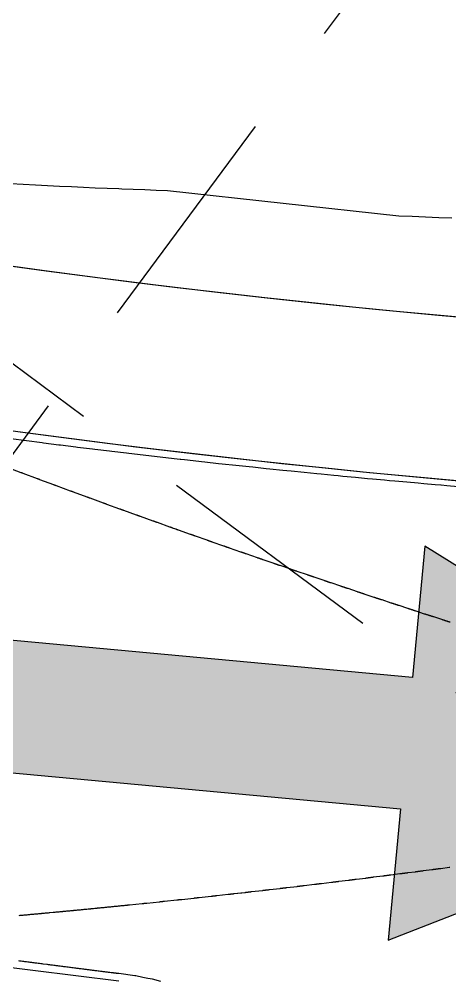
# Model space of a CAD drawing. Header units: feet. Extents: x 2260 to 6199, y 3666 to 7344.
# Drawn here: x 4487.2 to 4512.3, y 5733.3 to 5789.3 of the extents above; entities that cross this region are included whole.
import ezdxf

# ---------------------------------------------------------------- set-up
doc = ezdxf.new("R2010")
doc.units = ezdxf.units.FT
doc.header["$LTSCALE"] = 40
doc.header["$MEASUREMENT"] = 0
doc.linetypes.add('HIDDEN', pattern=[0.375, 0.25, -0.125])
doc.layers.get('0').update_dxf_attribs({"linetype": 'CONTINUOUS'})
for name, color, linetype in [('CONTROL', 8, 'CONTINUOUS'), ('EOP-PROP', 4, 'CONTINUOUS'), ('GRID', 254, 'HIDDEN'), ('PC', 43, 'CONTINUOUS'), ('ST-ROW', 2, 'CONTINUOUS')]:
    doc.layers.add(name, color=color, linetype=linetype)

# ---------------------------------------------------------------- blocks, each defined once
blk = doc.blocks.new('arrow')
blk.add_lwpolyline([(-67.007, -25.358), (-59.327, -25.419), (-59.571, -56.138), (-51.891, -56.199), (-51.647, -25.48), (-43.968, -25.541), (-55.304, -2.411), (-67.007, -25.358)], close=True)
at = {"color": 254}
for points in [[(-43.968, -25.541), (-67.007, -25.358), (-55.304, -2.411), (-67.007, -25.358)], [(-59.571, -56.138), (-51.891, -56.199), (-59.327, -25.419), (-51.647, -25.48)]]:
    blk.add_solid(points, dxfattribs=at)

msp = doc.modelspace()

# ---------------------------------------------------------------- linework, layer by layer
at = {"layer": 'EOP-PROP', "color": 7}
for radius, end in [(584.5, 265.40063), (584.5, 275.172824), (615.5, 263.309786), (615.5, 263.309786)]:
    msp.add_arc((4564.714, 6344.613), radius, 233.376516, end, dxfattribs=at)
at = {"layer": 'GRID', "linetype": 'HIDDEN', "ltscale": 1.35}
for p, q in [((3146.151, 6763.081), (5748.584, 4833.91)), ((4862.73, 6271.076), (3773.544, 4801.775))]:
    msp.add_line(p, q, dxfattribs=at)
at = {"layer": 'PC', "color": 43, "flags": 128}
for points, elevation in [([(4486.723, 5779.733), (4487.439, 5779.693), (4488.151, 5779.655), (4488.857, 5779.619), (4489.559, 5779.584), (4490.256, 5779.55), (4490.948, 5779.518), (4491.636, 5779.488), (4492.319, 5779.459), (4492.999, 5779.431), (4493.173, 5779.424), (4493.848, 5779.398), (4494.517, 5779.373), (4495.18, 5779.35), (4495.84, 5779.329), (4509.324, 5777.854), (4510.102, 5777.82), (4510.874, 5777.788), (4511.642, 5777.757), (4512.405, 5777.727)], 549), ([(4486.723, 5779.733), (4487.439, 5779.693), (4488.151, 5779.655), (4488.857, 5779.619), (4489.559, 5779.584), (4490.256, 5779.55), (4490.948, 5779.518), (4491.636, 5779.488), (4492.319, 5779.459), (4492.999, 5779.431), (4493.173, 5779.424), (4493.848, 5779.398), (4494.517, 5779.373), (4495.18, 5779.35), (4495.84, 5779.329), (4509.324, 5777.854), (4510.102, 5777.82), (4510.874, 5777.788), (4511.642, 5777.757), (4512.405, 5777.727)], 549), ([(4486.708, 5764.874), (4487.628, 5764.756), (4488.53, 5764.641), (4488.621, 5764.63), (4489.513, 5764.518), (4489.614, 5764.505), (4490.496, 5764.397), (4490.607, 5764.383), (4491.479, 5764.277), (4491.601, 5764.262), (4492.463, 5764.159), (4492.595, 5764.143), (4493.446, 5764.042), (4493.588, 5764.025), (4494.43, 5763.927), (4494.582, 5763.91), (4495.414, 5763.814), (4495.577, 5763.796), (4496.398, 5763.703), (4496.571, 5763.683), (4496.617, 5763.678), (4496.834, 5763.654), (4497.012, 5763.634), (4497.828, 5763.544), (4498.017, 5763.523), (4498.823, 5763.435), (4499.022, 5763.414), (4499.818, 5763.329), (4500.597, 5763.246), (4500.813, 5763.223), (4501.583, 5763.144), (4501.808, 5763.12), (4502.568, 5763.042), (4502.804, 5763.018), (4503.045, 5762.994), (4503.799, 5762.918), (4504.539, 5762.845), (4504.795, 5762.82), (4505.525, 5762.749), (4505.791, 5762.724), (4506.063, 5762.698), (4506.787, 5762.629), (4507.497, 5762.562), (4507.784, 5762.536), (4508.483, 5762.471), (4508.78, 5762.444), (4509.083, 5762.417), (4509.777, 5762.354), (4510.456, 5762.294), (4510.773, 5762.266), (4511.443, 5762.208), (4511.77, 5762.18), (4511.773, 5762.18), (4511.779, 5762.179), (4512.113, 5762.151), (4512.775, 5762.095)], 548), ([(4486.708, 5764.874), (4487.628, 5764.756), (4488.53, 5764.641), (4488.621, 5764.63), (4489.513, 5764.518), (4489.614, 5764.505), (4490.496, 5764.397), (4490.607, 5764.383), (4491.479, 5764.277), (4491.601, 5764.262), (4492.463, 5764.159), (4492.595, 5764.143), (4493.446, 5764.042), (4493.588, 5764.025), (4494.43, 5763.927), (4494.582, 5763.91), (4495.414, 5763.814), (4495.577, 5763.796), (4496.398, 5763.703), (4496.571, 5763.683), (4496.617, 5763.678), (4496.834, 5763.654), (4497.012, 5763.634), (4497.828, 5763.544), (4498.017, 5763.523), (4498.823, 5763.435), (4499.022, 5763.414), (4499.818, 5763.329), (4500.597, 5763.246), (4500.813, 5763.223), (4501.583, 5763.144), (4501.808, 5763.12), (4502.568, 5763.042), (4502.804, 5763.018), (4503.045, 5762.994), (4503.799, 5762.918), (4504.539, 5762.845), (4504.795, 5762.82), (4505.525, 5762.749), (4505.791, 5762.724), (4506.063, 5762.698), (4506.787, 5762.629), (4507.497, 5762.562), (4507.784, 5762.536), (4508.483, 5762.471), (4508.78, 5762.444), (4509.083, 5762.417), (4509.777, 5762.354), (4510.456, 5762.294), (4510.773, 5762.266), (4511.443, 5762.208), (4511.77, 5762.18), (4511.773, 5762.18), (4511.779, 5762.179), (4512.113, 5762.151), (4512.775, 5762.095)], 548), ([(4512.081, 5754.253), (4512.078, 5754.254), (4512.053, 5754.262), (4512.029, 5754.27), (4512.004, 5754.278), (4511.979, 5754.286), (4511.955, 5754.294), (4511.93, 5754.302), (4511.906, 5754.31), (4511.881, 5754.318), (4511.857, 5754.325), (4511.832, 5754.333), (4511.35, 5754.491), (4511.325, 5754.499), (4511.301, 5754.507), (4511.277, 5754.515), (4511.252, 5754.523), (4511.228, 5754.53), (4511.204, 5754.538), (4511.18, 5754.546), (4511.156, 5754.554), (4511.131, 5754.562), (4511.107, 5754.569), (4511.083, 5754.577), (4511.079, 5754.578), (4511.07, 5754.581), (4511.046, 5754.589), (4511.021, 5754.597), (4510.996, 5754.605), (4510.971, 5754.613), (4510.947, 5754.621), (4510.922, 5754.629), (4510.898, 5754.637), (4510.873, 5754.645), (4510.849, 5754.653), (4510.824, 5754.661), (4510.327, 5754.825), (4510.302, 5754.832), (4510.278, 5754.84), (4510.254, 5754.848), (4510.229, 5754.856), (4510.205, 5754.864), (4510.181, 5754.872), (4510.157, 5754.88), (4510.133, 5754.887), (4510.109, 5754.895), (4510.084, 5754.903), (4510.06, 5754.911), (4510.036, 5754.919), (4510.012, 5754.926), (4509.989, 5754.934), (4509.965, 5754.942), (4509.941, 5754.95), (4509.917, 5754.957), (4509.893, 5754.965), (4509.87, 5754.973), (4509.846, 5754.981), (4509.334, 5755.15), (4509.31, 5755.158), (4509.286, 5755.166), (4509.263, 5755.173), (4509.239, 5755.181), (4509.216, 5755.189), (4509.193, 5755.196), (4509.169, 5755.204), (4509.146, 5755.212), (4509.122, 5755.219), (4509.099, 5755.227), (4509.076, 5755.234), (4509.053, 5755.242), (4509.03, 5755.249), (4509.006, 5755.257), (4508.983, 5755.265), (4508.96, 5755.272), (4508.937, 5755.28), (4508.914, 5755.287), (4508.891, 5755.295), (4508.868, 5755.302), (4508.341, 5755.478), (4508.319, 5755.485), (4508.296, 5755.493), (4508.273, 5755.5), (4508.25, 5755.508), (4508.228, 5755.515), (4508.205, 5755.522), (4508.182, 5755.53), (4508.16, 5755.537), (4508.137, 5755.545), (4508.115, 5755.552), (4508.092, 5755.559), (4508.07, 5755.567), (4508.047, 5755.574), (4508.025, 5755.581), (4508.003, 5755.589), (4507.98, 5755.596), (4507.958, 5755.603), (4507.936, 5755.611), (4507.914, 5755.618), (4507.892, 5755.625), (4507.35, 5755.807), (4507.328, 5755.814), (4507.306, 5755.821), (4507.284, 5755.829), (4507.262, 5755.836), (4507.24, 5755.843), (4507.218, 5755.85), (4507.196, 5755.857), (4507.175, 5755.865), (4507.153, 5755.872), (4507.131, 5755.879), (4507.109, 5755.886), (4507.088, 5755.893), (4507.066, 5755.9), (4507.045, 5755.908), (4507.023, 5755.915), (4507.001, 5755.922), (4506.98, 5755.929), (4506.958, 5755.936), (4506.937, 5755.943), (4506.916, 5755.95), (4506.359, 5756.138), (4506.338, 5756.145), (4506.317, 5756.152), (4506.296, 5756.159), (4506.275, 5756.166), (4506.253, 5756.173), (4506.232, 5756.18), (4506.211, 5756.187), (4506.19, 5756.194), (4506.169, 5756.201), (4506.148, 5756.208), (4506.127, 5756.215), (4506.107, 5756.222), (4506.086, 5756.228), (4506.065, 5756.235), (4506.044, 5756.242), (4506.023, 5756.249), (4506.003, 5756.256), (4505.982, 5756.263), (4505.961, 5756.27), (4505.941, 5756.277), (4505.37, 5756.47), (4505.349, 5756.477), (4505.329, 5756.484), (4505.308, 5756.491), (4505.288, 5756.497), (4505.268, 5756.504), (4505.247, 5756.511), (4505.227, 5756.518), (4505.207, 5756.525), (4505.187, 5756.531), (4505.166, 5756.538), (4505.146, 5756.545), (4505.126, 5756.551), (4505.106, 5756.558), (4505.086, 5756.565), (4505.066, 5756.572), (4505.046, 5756.578), (4505.026, 5756.585), (4505.006, 5756.592), (4504.986, 5756.598), (4504.966, 5756.605), (4504.381, 5756.804), (4504.361, 5756.811), (4504.341, 5756.818), (4504.322, 5756.824), (4504.302, 5756.831), (4504.283, 5756.837), (4504.263, 5756.844), (4504.244, 5756.85), (4504.224, 5756.857), (4504.205, 5756.863), (4504.185, 5756.87), (4504.166, 5756.877), (4504.147, 5756.883), (4504.127, 5756.889), (4504.108, 5756.896), (4504.089, 5756.902), (4504.07, 5756.909), (4504.05, 5756.915), (4504.031, 5756.922), (4504.012, 5756.928), (4503.993, 5756.935), (4503.393, 5757.14), (4503.374, 5757.147), (4503.355, 5757.153), (4503.336, 5757.159), (4503.317, 5757.166), (4503.299, 5757.172), (4503.28, 5757.178), (4503.261, 5757.185), (4503.242, 5757.191), (4503.224, 5757.197), (4503.205, 5757.204), (4503.187, 5757.21), (4503.168, 5757.216), (4503.149, 5757.223), (4503.131, 5757.229), (4503.112, 5757.235), (4503.094, 5757.241), (4503.076, 5757.247), (4503.057, 5757.254), (4503.039, 5757.26), (4503.02, 5757.266), (4502.406, 5757.478), (4502.387, 5757.484), (4502.369, 5757.49), (4502.351, 5757.496), (4502.333, 5757.503), (4502.315, 5757.509), (4502.297, 5757.515), (4502.279, 5757.521), (4502.262, 5757.527), (4502.244, 5757.533), (4502.226, 5757.539), (4502.208, 5757.545), (4502.19, 5757.551), (4502.172, 5757.557), (4502.155, 5757.563), (4502.137, 5757.569), (4502.119, 5757.575), (4502.102, 5757.581), (4502.084, 5757.587), (4502.066, 5757.593), (4502.049, 5757.599), (4501.419, 5757.817), (4501.402, 5757.823), (4501.385, 5757.829), (4501.367, 5757.835), (4501.35, 5757.841), (4501.333, 5757.847), (4501.316, 5757.853), (4501.299, 5757.859), (4501.281, 5757.864), (4501.264, 5757.87), (4501.247, 5757.876), (4501.23, 5757.882), (4501.213, 5757.888), (4501.196, 5757.893), (4501.179, 5757.899), (4501.162, 5757.905), (4501.145, 5757.911), (4501.128, 5757.917), (4501.112, 5757.922), (4501.095, 5757.928), (4501.078, 5757.934), (4500.434, 5758.158), (4500.417, 5758.164), (4500.401, 5758.17), (4500.384, 5758.175), (4500.368, 5758.181), (4500.351, 5758.187), (4500.335, 5758.192), (4500.319, 5758.198), (4500.302, 5758.204), (4500.286, 5758.209), (4500.27, 5758.215), (4500.253, 5758.22), (4500.237, 5758.226), (4500.221, 5758.231), (4500.205, 5758.237), (4500.188, 5758.243), (4500.172, 5758.248), (4500.156, 5758.254), (4500.14, 5758.259), (4500.124, 5758.265), (4500.108, 5758.27), (4499.449, 5758.501), (4499.434, 5758.507), (4499.418, 5758.512), (4499.402, 5758.517), (4499.386, 5758.523), (4499.371, 5758.528), (4499.355, 5758.534), (4499.34, 5758.539), (4499.324, 5758.544), (4499.308, 5758.55), (4499.293, 5758.555), (4499.277, 5758.56), (4499.262, 5758.566), (4499.246, 5758.571), (4499.231, 5758.576), (4499.216, 5758.582), (4499.2, 5758.587), (4499.185, 5758.592), (4499.169, 5758.598), (4499.154, 5758.603), (4499.139, 5758.608), (4499.124, 5758.614), (4498.451, 5758.851), (4498.436, 5758.856), (4498.421, 5758.861), (4498.406, 5758.866), (4498.391, 5758.871), (4498.376, 5758.877), (4498.361, 5758.882), (4498.347, 5758.887), (4498.332, 5758.892), (4498.317, 5758.897), (4498.302, 5758.902), (4498.288, 5758.907), (4498.273, 5758.912), (4498.258, 5758.918), (4498.243, 5758.923), (4498.229, 5758.928), (4498.214, 5758.933), (4498.2, 5758.938), (4498.185, 5758.943), (4498.171, 5758.948), (4498.156, 5758.953), (4497.469, 5759.197), (4497.455, 5759.201), (4497.44, 5759.206), (4497.426, 5759.211), (4497.412, 5759.216), (4497.398, 5759.221), (4497.384, 5759.226), (4497.37, 5759.231), (4497.356, 5759.236), (4497.342, 5759.241), (4497.328, 5759.246), (4497.314, 5759.25), (4497.3, 5759.255), (4497.286, 5759.26), (4497.272, 5759.265), (4497.258, 5759.27), (4497.245, 5759.275), (4497.231, 5759.28), (4497.217, 5759.284), (4497.203, 5759.289), (4497.189, 5759.294), (4496.488, 5759.544), (4496.474, 5759.549), (4496.461, 5759.553), (4496.448, 5759.558), (4496.434, 5759.563), (4496.421, 5759.567), (4496.408, 5759.572), (4496.394, 5759.577), (4496.381, 5759.581), (4496.368, 5759.586), (4496.355, 5759.591), (4496.342, 5759.595), (4496.328, 5759.6), (4496.14, 5759.667), (4496.127, 5759.672), (4496.114, 5759.676), (4496.101, 5759.681), (4496.089, 5759.685), (4496.07, 5759.692), (4496.052, 5759.698), (4496.033, 5759.705), (4496.014, 5759.712), (4495.995, 5759.718), (4495.976, 5759.725), (4495.256, 5759.983), (4495.238, 5759.989), (4495.22, 5759.996), (4495.202, 5760.002), (4495.184, 5760.009), (4495.166, 5760.015), (4495.148, 5760.021), (4495.13, 5760.028), (4495.112, 5760.034), (4495.095, 5760.04), (4495.077, 5760.046), (4495.059, 5760.053), (4495.042, 5760.059), (4495.024, 5760.065), (4495.006, 5760.071), (4494.272, 5760.336), (4494.255, 5760.342), (4494.238, 5760.348), (4494.221, 5760.354), (4494.204, 5760.36), (4494.187, 5760.366), (4494.17, 5760.372), (4494.154, 5760.378), (4494.137, 5760.384), (4494.12, 5760.39), (4494.104, 5760.396), (4494.087, 5760.402), (4494.071, 5760.408), (4494.054, 5760.414), (4494.038, 5760.42), (4493.289, 5760.691), (4493.273, 5760.697), (4493.257, 5760.702), (4493.241, 5760.708), (4493.226, 5760.714), (4493.21, 5760.719), (4493.194, 5760.725), (4493.179, 5760.73), (4493.163, 5760.736), (4493.148, 5760.741), (4493.132, 5760.747), (4493.117, 5760.752), (4493.101, 5760.758), (4493.086, 5760.764), (4493.07, 5760.769), (4492.307, 5761.047), (4492.293, 5761.052), (4492.278, 5761.058), (4492.263, 5761.063), (4492.249, 5761.068), (4492.234, 5761.073), (4492.22, 5761.079), (4492.205, 5761.084), (4492.191, 5761.089), (4492.176, 5761.094), (4492.162, 5761.099), (4492.148, 5761.105), (4492.133, 5761.11), (4492.119, 5761.115), (4491.341, 5761.4), (4491.327, 5761.405), (4491.314, 5761.41), (4491.3, 5761.415), (4491.287, 5761.419), (4491.274, 5761.424), (4491.26, 5761.429), (4491.247, 5761.434), (4491.233, 5761.439), (4491.22, 5761.444), (4491.207, 5761.448), (4491.193, 5761.453), (4491.18, 5761.458), (4491.167, 5761.463), (4491.154, 5761.468), (4490.362, 5761.759), (4490.349, 5761.764), (4490.337, 5761.768), (4490.324, 5761.773), (4490.312, 5761.777), (4490.3, 5761.782), (4490.287, 5761.786), (4490.275, 5761.791), (4490.263, 5761.795), (4490.251, 5761.8), (4490.239, 5761.804), (4490.226, 5761.808), (4490.214, 5761.813), (4490.202, 5761.817), (4490.19, 5761.822), (4489.384, 5762.12), (4489.372, 5762.124), (4489.361, 5762.128), (4489.35, 5762.133), (4489.339, 5762.137), (4489.328, 5762.141), (4489.316, 5762.145), (4489.305, 5762.149), (4489.294, 5762.153), (4489.283, 5762.157), (4489.272, 5762.161), (4489.261, 5762.165), (4489.25, 5762.169), (4489.239, 5762.173), (4489.228, 5762.177), (4488.407, 5762.483), (4488.397, 5762.486), (4488.387, 5762.49), (4488.377, 5762.494), (4488.367, 5762.497), (4488.357, 5762.501), (4488.347, 5762.505), (4488.337, 5762.508), (4488.327, 5762.512), (4488.317, 5762.516), (4488.307, 5762.519), (4488.297, 5762.523), (4488.287, 5762.527), (4488.277, 5762.53), (4487.442, 5762.843), (4487.433, 5762.846), (4487.424, 5762.85), (4487.415, 5762.853), (4487.406, 5762.856), (4487.397, 5762.86), (4487.388, 5762.863), (4487.379, 5762.866), (4487.37, 5762.869), (4487.361, 5762.873), (4487.352, 5762.876), (4487.343, 5762.879), (4487.334, 5762.882), (4487.326, 5762.886), (4487.317, 5762.889), (4486.467, 5763.209)], 548), ([(4512.303, 5754.182), (4512.278, 5754.19), (4512.253, 5754.198), (4512.227, 5754.206), (4512.203, 5754.214), (4512.178, 5754.222), (4512.153, 5754.23), (4512.128, 5754.238), (4512.103, 5754.246), (4512.078, 5754.254), (4512.053, 5754.262), (4512.029, 5754.27), (4512.004, 5754.278), (4511.979, 5754.286), (4511.955, 5754.294), (4511.93, 5754.302), (4511.906, 5754.31), (4511.881, 5754.318), (4511.857, 5754.325), (4511.832, 5754.333), (4511.35, 5754.491), (4511.325, 5754.499), (4511.301, 5754.507), (4511.277, 5754.515), (4511.252, 5754.523), (4511.228, 5754.53), (4511.204, 5754.538), (4511.18, 5754.546), (4511.156, 5754.554), (4511.131, 5754.562), (4511.107, 5754.569), (4511.083, 5754.577), (4511.079, 5754.578), (4511.07, 5754.581), (4511.046, 5754.589), (4511.021, 5754.597), (4510.996, 5754.605), (4510.971, 5754.613), (4510.947, 5754.621), (4510.922, 5754.629), (4510.898, 5754.637), (4510.873, 5754.645), (4510.849, 5754.653), (4510.824, 5754.661), (4510.327, 5754.825), (4510.302, 5754.832), (4510.278, 5754.84), (4510.254, 5754.848), (4510.229, 5754.856), (4510.205, 5754.864), (4510.181, 5754.872), (4510.157, 5754.88), (4510.133, 5754.887), (4510.109, 5754.895), (4510.084, 5754.903), (4510.06, 5754.911), (4510.036, 5754.919), (4510.012, 5754.926), (4509.989, 5754.934), (4509.965, 5754.942), (4509.941, 5754.95), (4509.917, 5754.957), (4509.893, 5754.965), (4509.87, 5754.973), (4509.846, 5754.981), (4509.334, 5755.15), (4509.31, 5755.158), (4509.286, 5755.166), (4509.263, 5755.173), (4509.239, 5755.181), (4509.216, 5755.189), (4509.193, 5755.196), (4509.169, 5755.204), (4509.146, 5755.212), (4509.122, 5755.219), (4509.099, 5755.227), (4509.076, 5755.234), (4509.053, 5755.242), (4509.03, 5755.249), (4509.006, 5755.257), (4508.983, 5755.265), (4508.96, 5755.272), (4508.937, 5755.28), (4508.914, 5755.287), (4508.891, 5755.295), (4508.868, 5755.302), (4508.341, 5755.478), (4508.319, 5755.485), (4508.296, 5755.493), (4508.273, 5755.5), (4508.25, 5755.508), (4508.228, 5755.515), (4508.205, 5755.522), (4508.182, 5755.53), (4508.16, 5755.537), (4508.137, 5755.545), (4508.115, 5755.552), (4508.092, 5755.559), (4508.07, 5755.567), (4508.047, 5755.574), (4508.025, 5755.581), (4508.003, 5755.589), (4507.98, 5755.596), (4507.958, 5755.603), (4507.936, 5755.611), (4507.914, 5755.618), (4507.892, 5755.625), (4507.35, 5755.807), (4507.328, 5755.814), (4507.306, 5755.821), (4507.284, 5755.829), (4507.262, 5755.836), (4507.24, 5755.843), (4507.218, 5755.85), (4507.196, 5755.857), (4507.175, 5755.865), (4507.153, 5755.872), (4507.131, 5755.879), (4507.109, 5755.886), (4507.088, 5755.893), (4507.066, 5755.9), (4507.045, 5755.908), (4507.023, 5755.915), (4507.001, 5755.922), (4506.98, 5755.929), (4506.958, 5755.936), (4506.937, 5755.943), (4506.916, 5755.95), (4506.359, 5756.138), (4506.338, 5756.145), (4506.317, 5756.152), (4506.296, 5756.159), (4506.275, 5756.166), (4506.253, 5756.173), (4506.232, 5756.18), (4506.211, 5756.187), (4506.19, 5756.194), (4506.169, 5756.201), (4506.148, 5756.208), (4506.127, 5756.215), (4506.107, 5756.222), (4506.086, 5756.228), (4506.065, 5756.235), (4506.044, 5756.242), (4506.023, 5756.249), (4506.003, 5756.256), (4505.982, 5756.263), (4505.961, 5756.27), (4505.941, 5756.277), (4505.37, 5756.47), (4505.349, 5756.477), (4505.329, 5756.484), (4505.308, 5756.491), (4505.288, 5756.497), (4505.268, 5756.504), (4505.247, 5756.511), (4505.227, 5756.518), (4505.207, 5756.525), (4505.187, 5756.531), (4505.166, 5756.538), (4505.146, 5756.545), (4505.126, 5756.551), (4505.106, 5756.558), (4505.086, 5756.565), (4505.066, 5756.572), (4505.046, 5756.578), (4505.026, 5756.585), (4505.006, 5756.592), (4504.986, 5756.598), (4504.966, 5756.605), (4504.381, 5756.804), (4504.361, 5756.811), (4504.341, 5756.818), (4504.322, 5756.824), (4504.302, 5756.831), (4504.283, 5756.837), (4504.263, 5756.844), (4504.244, 5756.85), (4504.224, 5756.857), (4504.205, 5756.863), (4504.185, 5756.87), (4504.166, 5756.877), (4504.147, 5756.883), (4504.127, 5756.889), (4504.108, 5756.896), (4504.089, 5756.902), (4504.07, 5756.909), (4504.05, 5756.915), (4504.031, 5756.922), (4504.012, 5756.928), (4503.993, 5756.935), (4503.393, 5757.14), (4503.374, 5757.147), (4503.355, 5757.153), (4503.336, 5757.159), (4503.317, 5757.166), (4503.299, 5757.172), (4503.28, 5757.178), (4503.261, 5757.185), (4503.242, 5757.191), (4503.224, 5757.197), (4503.205, 5757.204), (4503.187, 5757.21), (4503.168, 5757.216), (4503.149, 5757.223), (4503.131, 5757.229), (4503.112, 5757.235), (4503.094, 5757.241), (4503.076, 5757.247), (4503.057, 5757.254), (4503.039, 5757.26), (4503.02, 5757.266), (4502.406, 5757.478), (4502.387, 5757.484), (4502.369, 5757.49), (4502.351, 5757.496), (4502.333, 5757.503), (4502.315, 5757.509), (4502.297, 5757.515), (4502.279, 5757.521), (4502.262, 5757.527), (4502.244, 5757.533), (4502.226, 5757.539), (4502.208, 5757.545), (4502.19, 5757.551), (4502.172, 5757.557), (4502.155, 5757.563), (4502.137, 5757.569), (4502.119, 5757.575), (4502.102, 5757.581), (4502.084, 5757.587), (4502.066, 5757.593), (4502.049, 5757.599), (4501.419, 5757.817), (4501.402, 5757.823), (4501.385, 5757.829), (4501.367, 5757.835), (4501.35, 5757.841), (4501.333, 5757.847), (4501.316, 5757.853), (4501.299, 5757.859), (4501.281, 5757.864), (4501.264, 5757.87), (4501.247, 5757.876), (4501.23, 5757.882), (4501.213, 5757.888), (4501.196, 5757.893), (4501.179, 5757.899), (4501.162, 5757.905), (4501.145, 5757.911), (4501.128, 5757.917), (4501.112, 5757.922), (4501.095, 5757.928), (4501.078, 5757.934), (4500.434, 5758.158), (4500.417, 5758.164), (4500.401, 5758.17), (4500.384, 5758.175), (4500.368, 5758.181), (4500.351, 5758.187), (4500.335, 5758.192), (4500.319, 5758.198), (4500.302, 5758.204), (4500.286, 5758.209), (4500.27, 5758.215), (4500.253, 5758.22), (4500.237, 5758.226), (4500.221, 5758.231), (4500.205, 5758.237), (4500.188, 5758.243), (4500.172, 5758.248), (4500.156, 5758.254), (4500.14, 5758.259), (4500.124, 5758.265), (4500.108, 5758.27), (4499.449, 5758.501), (4499.434, 5758.507), (4499.418, 5758.512), (4499.402, 5758.517), (4499.386, 5758.523), (4499.371, 5758.528), (4499.355, 5758.534), (4499.34, 5758.539), (4499.324, 5758.544), (4499.308, 5758.55), (4499.293, 5758.555), (4499.277, 5758.56), (4499.262, 5758.566), (4499.246, 5758.571), (4499.231, 5758.576), (4499.216, 5758.582), (4499.2, 5758.587), (4499.185, 5758.592), (4499.169, 5758.598), (4499.154, 5758.603), (4499.139, 5758.608), (4499.124, 5758.614), (4498.451, 5758.851), (4498.436, 5758.856), (4498.421, 5758.861), (4498.406, 5758.866), (4498.391, 5758.871), (4498.376, 5758.877), (4498.361, 5758.882), (4498.347, 5758.887), (4498.332, 5758.892), (4498.317, 5758.897), (4498.302, 5758.902), (4498.288, 5758.907), (4498.273, 5758.912), (4498.258, 5758.918), (4498.243, 5758.923), (4498.229, 5758.928), (4498.214, 5758.933), (4498.2, 5758.938), (4498.185, 5758.943), (4498.171, 5758.948), (4498.156, 5758.953), (4497.469, 5759.197), (4497.455, 5759.201), (4497.44, 5759.206), (4497.426, 5759.211), (4497.412, 5759.216), (4497.398, 5759.221), (4497.384, 5759.226), (4497.37, 5759.231), (4497.356, 5759.236), (4497.342, 5759.241), (4497.328, 5759.246), (4497.314, 5759.25), (4497.3, 5759.255), (4497.286, 5759.26), (4497.272, 5759.265), (4497.258, 5759.27), (4497.245, 5759.275), (4497.231, 5759.28), (4497.217, 5759.284), (4497.203, 5759.289), (4497.189, 5759.294), (4496.488, 5759.544), (4496.474, 5759.549), (4496.461, 5759.553), (4496.448, 5759.558), (4496.434, 5759.563), (4496.421, 5759.567), (4496.408, 5759.572), (4496.394, 5759.577), (4496.381, 5759.581), (4496.368, 5759.586), (4496.355, 5759.591), (4496.342, 5759.595), (4496.328, 5759.6), (4496.14, 5759.667), (4496.127, 5759.672), (4496.114, 5759.676), (4496.101, 5759.681), (4496.089, 5759.685), (4496.07, 5759.692), (4496.052, 5759.698), (4496.033, 5759.705), (4496.014, 5759.712), (4495.995, 5759.718), (4495.976, 5759.725), (4495.256, 5759.983), (4495.238, 5759.989), (4495.22, 5759.996), (4495.202, 5760.002), (4495.184, 5760.009), (4495.166, 5760.015), (4495.148, 5760.021), (4495.13, 5760.028), (4495.112, 5760.034), (4495.095, 5760.04), (4495.077, 5760.046), (4495.059, 5760.053), (4495.042, 5760.059), (4495.024, 5760.065), (4495.006, 5760.071), (4494.272, 5760.336), (4494.255, 5760.342), (4494.238, 5760.348), (4494.221, 5760.354), (4494.204, 5760.36), (4494.187, 5760.366), (4494.17, 5760.372), (4494.154, 5760.378), (4494.137, 5760.384), (4494.12, 5760.39), (4494.104, 5760.396), (4494.087, 5760.402), (4494.071, 5760.408), (4494.054, 5760.414), (4494.038, 5760.42), (4493.289, 5760.691), (4493.273, 5760.697), (4493.257, 5760.702), (4493.241, 5760.708), (4493.226, 5760.714), (4493.21, 5760.719), (4493.194, 5760.725), (4493.179, 5760.73), (4493.163, 5760.736), (4493.148, 5760.741), (4493.132, 5760.747), (4493.117, 5760.752), (4493.101, 5760.758), (4493.086, 5760.764), (4493.07, 5760.769), (4492.307, 5761.047), (4492.293, 5761.052), (4492.278, 5761.058), (4492.263, 5761.063), (4492.249, 5761.068), (4492.234, 5761.073), (4492.22, 5761.079), (4492.205, 5761.084), (4492.191, 5761.089), (4492.176, 5761.094), (4492.162, 5761.099), (4492.148, 5761.105), (4492.133, 5761.11), (4492.119, 5761.115), (4491.341, 5761.4), (4491.327, 5761.405), (4491.314, 5761.41), (4491.3, 5761.415), (4491.287, 5761.419), (4491.274, 5761.424), (4491.26, 5761.429), (4491.247, 5761.434), (4491.233, 5761.439), (4491.22, 5761.444), (4491.207, 5761.448), (4491.193, 5761.453), (4491.18, 5761.458), (4491.167, 5761.463), (4491.154, 5761.468), (4490.362, 5761.759), (4490.349, 5761.764), (4490.337, 5761.768), (4490.324, 5761.773), (4490.312, 5761.777), (4490.3, 5761.782), (4490.287, 5761.786), (4490.275, 5761.791), (4490.263, 5761.795), (4490.251, 5761.8), (4490.239, 5761.804), (4490.226, 5761.808), (4490.214, 5761.813), (4490.202, 5761.817), (4490.19, 5761.822), (4489.384, 5762.12), (4489.372, 5762.124), (4489.361, 5762.128), (4489.35, 5762.133), (4489.339, 5762.137), (4489.328, 5762.141), (4489.316, 5762.145), (4489.305, 5762.149), (4489.294, 5762.153), (4489.283, 5762.157), (4489.272, 5762.161), (4489.261, 5762.165), (4489.25, 5762.169), (4489.239, 5762.173), (4489.228, 5762.177), (4488.407, 5762.483), (4488.397, 5762.486), (4488.387, 5762.49), (4488.377, 5762.494), (4488.367, 5762.497), (4488.357, 5762.501), (4488.347, 5762.505), (4488.337, 5762.508), (4488.327, 5762.512), (4488.317, 5762.516), (4488.307, 5762.519), (4488.297, 5762.523), (4488.287, 5762.527), (4488.277, 5762.53), (4487.442, 5762.843), (4487.433, 5762.846), (4487.424, 5762.85), (4487.415, 5762.853), (4487.406, 5762.856), (4487.397, 5762.86), (4487.388, 5762.863), (4487.379, 5762.866), (4487.37, 5762.869), (4487.361, 5762.873), (4487.352, 5762.876), (4487.343, 5762.879), (4487.334, 5762.882), (4487.326, 5762.886), (4487.317, 5762.889), (4486.467, 5763.209)], 548), ([(4487.194, 5737.111), (4487.259, 5737.117), (4487.272, 5737.118), (4487.285, 5737.119), (4487.349, 5737.125), (4487.414, 5737.131), (4487.427, 5737.132), (4487.491, 5737.138), (4487.505, 5737.139), (4487.569, 5737.145), (4487.582, 5737.146), (4487.646, 5737.152), (4487.66, 5737.153), (4487.724, 5737.159), (4487.738, 5737.16), (4487.802, 5737.166), (4487.815, 5737.167), (4487.879, 5737.173), (4487.893, 5737.174), (4487.957, 5737.18), (4487.971, 5737.181), (4488.034, 5737.187), (4488.048, 5737.189), (4488.112, 5737.194), (4488.126, 5737.196), (4488.189, 5737.201), (4488.204, 5737.203), (4488.267, 5737.209), (4488.281, 5737.21), (4488.344, 5737.216), (4488.359, 5737.217), (4488.422, 5737.223), (4488.436, 5737.224), (4488.5, 5737.23), (4488.514, 5737.231), (4488.577, 5737.237), (4488.592, 5737.239), (4488.655, 5737.244), (4488.669, 5737.246), (4488.732, 5737.252), (4488.747, 5737.253), (4488.81, 5737.259), (4488.824, 5737.26), (4488.887, 5737.266), (4488.902, 5737.267), (4488.965, 5737.273), (4488.98, 5737.275), (4488.995, 5737.276), (4489.182, 5737.293), (4489.197, 5737.295), (4489.213, 5737.296), (4489.228, 5737.298), (4489.29, 5737.304), (4489.352, 5737.309), (4489.368, 5737.311), (4489.43, 5737.317), (4489.445, 5737.318), (4489.507, 5737.324), (4489.523, 5737.326), (4489.585, 5737.331), (4489.6, 5737.333), (4489.662, 5737.339), (4489.678, 5737.34), (4489.74, 5737.346), (4489.756, 5737.348), (4489.817, 5737.353), (4489.833, 5737.355), (4489.895, 5737.361), (4489.911, 5737.362), (4489.972, 5737.368), (4489.988, 5737.37), (4490.004, 5737.371), (4490.066, 5737.377), (4490.127, 5737.383), (4490.143, 5737.384), (4490.205, 5737.39), (4490.221, 5737.392), (4490.282, 5737.397), (4490.299, 5737.399), (4490.36, 5737.405), (4490.376, 5737.407), (4490.437, 5737.412), (4490.454, 5737.414), (4490.515, 5737.42), (4490.531, 5737.421), (4490.592, 5737.427), (4490.609, 5737.429), (4490.669, 5737.435), (4490.686, 5737.436), (4490.747, 5737.442), (4490.764, 5737.444), (4490.824, 5737.45), (4490.841, 5737.451), (4490.902, 5737.457), (4490.919, 5737.459), (4490.979, 5737.464), (4490.996, 5737.466), (4491.057, 5737.472), (4491.074, 5737.474), (4491.134, 5737.479), (4491.151, 5737.481), (4491.212, 5737.487), (4491.229, 5737.489), (4491.289, 5737.494), (4491.306, 5737.496), (4491.366, 5737.502), (4491.384, 5737.504), (4491.444, 5737.51), (4491.462, 5737.511), (4491.521, 5737.517), (4491.539, 5737.519), (4491.599, 5737.525), (4491.617, 5737.526), (4491.676, 5737.532), (4491.694, 5737.534), (4491.753, 5737.54), (4491.772, 5737.542), (4491.831, 5737.547), (4491.849, 5737.549), (4491.908, 5737.555), (4491.927, 5737.557), (4491.986, 5737.563), (4492.004, 5737.564), (4492.063, 5737.57), (4492.081, 5737.572), (4492.14, 5737.578), (4492.159, 5737.58), (4492.218, 5737.585), (4492.236, 5737.587), (4492.295, 5737.593), (4492.314, 5737.595), (4492.373, 5737.601), (4492.391, 5737.603), (4492.45, 5737.608), (4492.469, 5737.61), (4492.527, 5737.616), (4492.546, 5737.618), (4492.605, 5737.624), (4492.624, 5737.626), (4492.682, 5737.632), (4492.701, 5737.633), (4492.76, 5737.639), (4492.779, 5737.641), (4492.837, 5737.647), (4492.856, 5737.649), (4492.914, 5737.655), (4492.934, 5737.657), (4492.992, 5737.662), (4493.011, 5737.664), (4493.069, 5737.67), (4493.089, 5737.672), (4493.146, 5737.678), (4493.166, 5737.68), (4493.224, 5737.686), (4493.243, 5737.688), (4493.301, 5737.693), (4493.321, 5737.695), (4493.378, 5737.701), (4493.398, 5737.703), (4493.418, 5737.705), (4493.476, 5737.711), (4493.489, 5737.712), (4493.502, 5737.714), (4493.515, 5737.715), (4493.529, 5737.717), (4493.543, 5737.718), (4493.557, 5737.72), (4493.57, 5737.721), (4493.584, 5737.722), (4493.598, 5737.724), (4493.612, 5737.725), (4493.626, 5737.727), (4494.37, 5737.802), (4494.384, 5737.804), (4494.398, 5737.805), (4494.413, 5737.807), (4494.427, 5737.808), (4494.441, 5737.81), (4494.456, 5737.811), (4494.47, 5737.813), (4494.484, 5737.815), (4494.499, 5737.816), (4494.513, 5737.818), (4494.528, 5737.819), (4494.542, 5737.821), (4494.557, 5737.822), (4494.571, 5737.824), (4494.586, 5737.825), (4494.6, 5737.827), (4494.615, 5737.828), (4494.63, 5737.83), (4494.644, 5737.832), (4495.373, 5737.907), (4495.388, 5737.908), (4495.403, 5737.91), (4495.418, 5737.912), (4495.433, 5737.913), (4495.448, 5737.915), (4495.464, 5737.917), (4495.479, 5737.918), (4495.494, 5737.92), (4495.509, 5737.921), (4495.524, 5737.923), (4495.54, 5737.925), (4495.555, 5737.926), (4495.57, 5737.928), (4495.585, 5737.93), (4495.601, 5737.931), (4495.616, 5737.933), (4495.631, 5737.935), (4495.647, 5737.936), (4495.662, 5737.938), (4496.376, 5738.013), (4496.392, 5738.015), (4496.408, 5738.016), (4496.423, 5738.018), (4496.439, 5738.02), (4496.455, 5738.022), (4496.471, 5738.023), (4496.487, 5738.025), (4496.503, 5738.027), (4496.519, 5738.028), (4496.535, 5738.03), (4496.551, 5738.032), (4496.567, 5738.034), (4496.583, 5738.036), (4496.599, 5738.037), (4496.615, 5738.039), (4496.631, 5738.041), (4496.647, 5738.043), (4496.663, 5738.044), (4496.679, 5738.046), (4497.378, 5738.121), (4497.395, 5738.122), (4497.411, 5738.124), (4497.428, 5738.126), (4497.444, 5738.128), (4497.461, 5738.13), (4497.478, 5738.132), (4497.494, 5738.133), (4497.511, 5738.135), (4497.528, 5738.137), (4497.544, 5738.139), (4497.561, 5738.141), (4497.578, 5738.143), (4497.595, 5738.145), (4497.611, 5738.146), (4497.628, 5738.148), (4497.645, 5738.15), (4497.662, 5738.152), (4497.679, 5738.154), (4497.696, 5738.156), (4498.38, 5738.23), (4498.397, 5738.232), (4498.414, 5738.234), (4498.432, 5738.236), (4498.449, 5738.238), (4498.466, 5738.24), (4498.484, 5738.242), (4498.501, 5738.243), (4498.518, 5738.245), (4498.536, 5738.247), (4498.553, 5738.249), (4498.571, 5738.251), (4498.588, 5738.253), (4498.606, 5738.255), (4498.624, 5738.257), (4498.641, 5738.259), (4498.659, 5738.261), (4498.676, 5738.263), (4498.694, 5738.265), (4498.712, 5738.267), (4499.381, 5738.341), (4499.399, 5738.343), (4499.417, 5738.345), (4499.435, 5738.347), (4499.453, 5738.349), (4499.471, 5738.351), (4499.489, 5738.353), (4499.507, 5738.355), (4499.525, 5738.357), (4499.543, 5738.359), (4499.562, 5738.361), (4499.58, 5738.363), (4499.598, 5738.366), (4499.617, 5738.368), (4499.635, 5738.37), (4499.653, 5738.372), (4499.672, 5738.374), (4499.69, 5738.376), (4499.709, 5738.378), (4499.727, 5738.38), (4500.381, 5738.453), (4500.399, 5738.455), (4500.418, 5738.458), (4500.437, 5738.46), (4500.456, 5738.462), (4500.475, 5738.464), (4500.494, 5738.466), (4500.513, 5738.468), (4500.531, 5738.471), (4500.55, 5738.473), (4500.569, 5738.475), (4500.588, 5738.477), (4500.608, 5738.479), (4500.627, 5738.482), (4500.646, 5738.484), (4500.665, 5738.486), (4500.684, 5738.488), (4500.703, 5738.491), (4500.723, 5738.493), (4500.742, 5738.495), (4501.38, 5738.567), (4501.4, 5738.57), (4501.419, 5738.572), (4501.439, 5738.574), (4501.458, 5738.576), (4501.478, 5738.579), (4501.498, 5738.581), (4501.517, 5738.583), (4501.537, 5738.586), (4501.557, 5738.588), (4501.576, 5738.59), (4501.596, 5738.593), (4501.616, 5738.595), (4501.636, 5738.597), (4501.656, 5738.6), (4501.676, 5738.602), (4501.696, 5738.604), (4501.716, 5738.607), (4501.736, 5738.609), (4501.756, 5738.611), (4501.776, 5738.614), (4502.399, 5738.685), (4502.42, 5738.688), (4502.44, 5738.69), (4502.46, 5738.693), (4502.481, 5738.695), (4502.501, 5738.697), (4502.521, 5738.7), (4502.542, 5738.702), (4502.562, 5738.705), (4502.583, 5738.707), (4502.603, 5738.71), (4502.624, 5738.712), (4502.645, 5738.715), (4502.665, 5738.717), (4502.686, 5738.72), (4502.707, 5738.722), (4502.727, 5738.725), (4502.748, 5738.727), (4502.769, 5738.73), (4502.79, 5738.732), (4503.398, 5738.803), (4503.419, 5738.805), (4503.44, 5738.808), (4503.461, 5738.81), (4503.483, 5738.813), (4503.504, 5738.815), (4503.525, 5738.818), (4503.546, 5738.821), (4503.567, 5738.823), (4503.589, 5738.826), (4503.61, 5738.828), (4503.631, 5738.831), (4503.653, 5738.833), (4503.674, 5738.836), (4503.695, 5738.839), (4503.717, 5738.841), (4503.738, 5738.844), (4503.76, 5738.847), (4503.782, 5738.849), (4503.803, 5738.852), (4504.397, 5738.922), (4504.418, 5738.924), (4504.44, 5738.927), (4504.462, 5738.93), (4504.484, 5738.932), (4504.506, 5738.935), (4504.528, 5738.938), (4504.55, 5738.94), (4504.572, 5738.943), (4504.594, 5738.946), (4504.616, 5738.949), (4504.638, 5738.951), (4504.66, 5738.954), (4504.682, 5738.957), (4504.704, 5738.959), (4504.727, 5738.962), (4504.749, 5738.965), (4504.771, 5738.968), (4504.793, 5738.97), (4504.816, 5738.973), (4505.394, 5739.042), (4505.417, 5739.045), (4505.439, 5739.048), (4505.462, 5739.051), (4505.484, 5739.053), (4505.507, 5739.056), (4505.53, 5739.059), (4505.553, 5739.062), (4505.575, 5739.065), (4505.598, 5739.068), (4505.621, 5739.07), (4505.644, 5739.073), (4505.667, 5739.076), (4505.69, 5739.079), (4505.713, 5739.082), (4505.736, 5739.085), (4505.759, 5739.088), (4505.782, 5739.09), (4505.805, 5739.093), (4505.828, 5739.096), (4506.391, 5739.164), (4506.414, 5739.167), (4506.438, 5739.17), (4506.461, 5739.173), (4506.484, 5739.176), (4506.508, 5739.179), (4506.531, 5739.182), (4506.555, 5739.185), (4506.578, 5739.188), (4506.602, 5739.191), (4506.625, 5739.194), (4506.649, 5739.197), (4506.673, 5739.2), (4506.696, 5739.203), (4506.72, 5739.206), (4506.744, 5739.209), (4506.768, 5739.212), (4506.791, 5739.215), (4506.815, 5739.218), (4506.839, 5739.221), (4507.388, 5739.288), (4507.412, 5739.291), (4507.436, 5739.294), (4507.46, 5739.297), (4507.484, 5739.3), (4507.508, 5739.304), (4507.532, 5739.307), (4507.556, 5739.31), (4507.581, 5739.313), (4507.605, 5739.316), (4507.629, 5739.319), (4507.654, 5739.322), (4507.678, 5739.325), (4507.702, 5739.328), (4507.727, 5739.331), (4507.751, 5739.335), (4507.776, 5739.338), (4507.801, 5739.341), (4507.825, 5739.344), (4507.85, 5739.347), (4508.383, 5739.414), (4508.408, 5739.417), (4508.433, 5739.42), (4508.458, 5739.423), (4508.482, 5739.426), (4508.507, 5739.43), (4508.532, 5739.433), (4508.557, 5739.436), (4508.582, 5739.439), (4508.607, 5739.442), (4508.632, 5739.446), (4508.657, 5739.449), (4508.683, 5739.452), (4508.708, 5739.455), (4508.733, 5739.459), (4508.758, 5739.462), (4508.784, 5739.465), (4508.809, 5739.469), (4508.834, 5739.472), (4508.86, 5739.475), (4509.378, 5739.541), (4509.404, 5739.544), (4509.429, 5739.547), (4509.455, 5739.55), (4509.48, 5739.554), (4509.506, 5739.557), (4509.532, 5739.561), (4509.557, 5739.564), (4509.583, 5739.567), (4509.609, 5739.571), (4509.635, 5739.574), (4509.661, 5739.577), (4509.67, 5739.579), (4509.695, 5739.582), (4509.72, 5739.585), (4509.745, 5739.588), (4509.77, 5739.592), (4509.795, 5739.595), (4509.821, 5739.598), (4509.846, 5739.602), (4510.291, 5739.657), (4510.316, 5739.661), (4510.342, 5739.664), (4510.367, 5739.667), (4510.392, 5739.671), (4510.418, 5739.674), (4510.443, 5739.678), (4510.469, 5739.681), (4510.495, 5739.684), (4510.52, 5739.688), (4510.546, 5739.691), (4510.572, 5739.695), (4510.597, 5739.698), (4510.623, 5739.701), (4510.649, 5739.705), (4510.675, 5739.708), (4510.701, 5739.712), (4510.727, 5739.715), (4510.753, 5739.719), (4511.243, 5739.781), (4511.269, 5739.784), (4511.295, 5739.788), (4511.321, 5739.791), (4511.347, 5739.795), (4511.373, 5739.798), (4511.399, 5739.802), (4511.425, 5739.805), (4511.452, 5739.809), (4511.478, 5739.812), (4511.504, 5739.816), (4511.53, 5739.819), (4511.557, 5739.823), (4511.583, 5739.826), (4511.61, 5739.83), (4511.636, 5739.833), (4511.663, 5739.837), (4511.689, 5739.84), (4511.716, 5739.844), (4511.743, 5739.848), (4511.769, 5739.851), (4512.245, 5739.912), (4512.271, 5739.916), (4512.298, 5739.92)], 548), ([(4487.194, 5737.111), (4487.259, 5737.117), (4487.272, 5737.118), (4487.285, 5737.119), (4487.349, 5737.125), (4487.414, 5737.131), (4487.427, 5737.132), (4487.491, 5737.138), (4487.505, 5737.139), (4487.569, 5737.145), (4487.582, 5737.146), (4487.646, 5737.152), (4487.66, 5737.153), (4487.724, 5737.159), (4487.738, 5737.16), (4487.802, 5737.166), (4487.815, 5737.167), (4487.879, 5737.173), (4487.893, 5737.174), (4487.957, 5737.18), (4487.971, 5737.181), (4488.034, 5737.187), (4488.048, 5737.189), (4488.112, 5737.194), (4488.126, 5737.196), (4488.189, 5737.201), (4488.204, 5737.203), (4488.267, 5737.209), (4488.281, 5737.21), (4488.344, 5737.216), (4488.359, 5737.217), (4488.422, 5737.223), (4488.436, 5737.224), (4488.5, 5737.23), (4488.514, 5737.231), (4488.577, 5737.237), (4488.592, 5737.239), (4488.655, 5737.244), (4488.669, 5737.246), (4488.732, 5737.252), (4488.747, 5737.253), (4488.81, 5737.259), (4488.824, 5737.26), (4488.887, 5737.266), (4488.902, 5737.267), (4488.965, 5737.273), (4488.98, 5737.275), (4488.995, 5737.276), (4489.182, 5737.293), (4489.197, 5737.295), (4489.213, 5737.296), (4489.228, 5737.298), (4489.29, 5737.304), (4489.352, 5737.309), (4489.368, 5737.311), (4489.43, 5737.317), (4489.445, 5737.318), (4489.507, 5737.324), (4489.523, 5737.326), (4489.585, 5737.331), (4489.6, 5737.333), (4489.662, 5737.339), (4489.678, 5737.34), (4489.74, 5737.346), (4489.756, 5737.348), (4489.817, 5737.353), (4489.833, 5737.355), (4489.895, 5737.361), (4489.911, 5737.362), (4489.972, 5737.368), (4489.988, 5737.37), (4490.004, 5737.371), (4490.066, 5737.377), (4490.127, 5737.383), (4490.143, 5737.384), (4490.205, 5737.39), (4490.221, 5737.392), (4490.282, 5737.397), (4490.299, 5737.399), (4490.36, 5737.405), (4490.376, 5737.407), (4490.437, 5737.412), (4490.454, 5737.414), (4490.515, 5737.42), (4490.531, 5737.421), (4490.592, 5737.427), (4490.609, 5737.429), (4490.669, 5737.435), (4490.686, 5737.436), (4490.747, 5737.442), (4490.764, 5737.444), (4490.824, 5737.45), (4490.841, 5737.451), (4490.902, 5737.457), (4490.919, 5737.459), (4490.979, 5737.464), (4490.996, 5737.466), (4491.057, 5737.472), (4491.074, 5737.474), (4491.134, 5737.479), (4491.151, 5737.481), (4491.212, 5737.487), (4491.229, 5737.489), (4491.289, 5737.494), (4491.306, 5737.496), (4491.366, 5737.502), (4491.384, 5737.504), (4491.444, 5737.51), (4491.462, 5737.511), (4491.521, 5737.517), (4491.539, 5737.519), (4491.599, 5737.525), (4491.617, 5737.526), (4491.676, 5737.532), (4491.694, 5737.534), (4491.753, 5737.54), (4491.772, 5737.542), (4491.831, 5737.547), (4491.849, 5737.549), (4491.908, 5737.555), (4491.927, 5737.557), (4491.986, 5737.563), (4492.004, 5737.564), (4492.063, 5737.57), (4492.081, 5737.572), (4492.14, 5737.578), (4492.159, 5737.58), (4492.218, 5737.585), (4492.236, 5737.587), (4492.295, 5737.593), (4492.314, 5737.595), (4492.373, 5737.601), (4492.391, 5737.603), (4492.45, 5737.608), (4492.469, 5737.61), (4492.527, 5737.616), (4492.546, 5737.618), (4492.605, 5737.624), (4492.624, 5737.626), (4492.682, 5737.632), (4492.701, 5737.633), (4492.76, 5737.639), (4492.779, 5737.641), (4492.837, 5737.647), (4492.856, 5737.649), (4492.914, 5737.655), (4492.934, 5737.657), (4492.992, 5737.662), (4493.011, 5737.664), (4493.069, 5737.67), (4493.089, 5737.672), (4493.146, 5737.678), (4493.166, 5737.68), (4493.224, 5737.686), (4493.243, 5737.688), (4493.301, 5737.693), (4493.321, 5737.695), (4493.378, 5737.701), (4493.398, 5737.703), (4493.418, 5737.705), (4493.476, 5737.711), (4493.489, 5737.712), (4493.502, 5737.714), (4493.515, 5737.715), (4493.529, 5737.717), (4493.543, 5737.718), (4493.557, 5737.72), (4493.57, 5737.721), (4493.584, 5737.722), (4493.598, 5737.724), (4493.612, 5737.725), (4493.626, 5737.727), (4494.37, 5737.802), (4494.384, 5737.804), (4494.398, 5737.805), (4494.413, 5737.807), (4494.427, 5737.808), (4494.441, 5737.81), (4494.456, 5737.811), (4494.47, 5737.813), (4494.484, 5737.815), (4494.499, 5737.816), (4494.513, 5737.818), (4494.528, 5737.819), (4494.542, 5737.821), (4494.557, 5737.822), (4494.571, 5737.824), (4494.586, 5737.825), (4494.6, 5737.827), (4494.615, 5737.828), (4494.63, 5737.83), (4494.644, 5737.832), (4495.373, 5737.907), (4495.388, 5737.908), (4495.403, 5737.91), (4495.418, 5737.912), (4495.433, 5737.913), (4495.448, 5737.915), (4495.464, 5737.917), (4495.479, 5737.918), (4495.494, 5737.92), (4495.509, 5737.921), (4495.524, 5737.923), (4495.54, 5737.925), (4495.555, 5737.926), (4495.57, 5737.928), (4495.585, 5737.93), (4495.601, 5737.931), (4495.616, 5737.933), (4495.631, 5737.935), (4495.647, 5737.936), (4495.662, 5737.938), (4496.376, 5738.013), (4496.392, 5738.015), (4496.408, 5738.016), (4496.423, 5738.018), (4496.439, 5738.02), (4496.455, 5738.022), (4496.471, 5738.023), (4496.487, 5738.025), (4496.503, 5738.027), (4496.519, 5738.028), (4496.535, 5738.03), (4496.551, 5738.032), (4496.567, 5738.034), (4496.583, 5738.036), (4496.599, 5738.037), (4496.615, 5738.039), (4496.631, 5738.041), (4496.647, 5738.043), (4496.663, 5738.044), (4496.679, 5738.046), (4497.378, 5738.121), (4497.395, 5738.122), (4497.411, 5738.124), (4497.428, 5738.126), (4497.444, 5738.128), (4497.461, 5738.13), (4497.478, 5738.132), (4497.494, 5738.133), (4497.511, 5738.135), (4497.528, 5738.137), (4497.544, 5738.139), (4497.561, 5738.141), (4497.578, 5738.143), (4497.595, 5738.145), (4497.611, 5738.146), (4497.628, 5738.148), (4497.645, 5738.15), (4497.662, 5738.152), (4497.679, 5738.154), (4497.696, 5738.156), (4498.38, 5738.23), (4498.397, 5738.232), (4498.414, 5738.234), (4498.432, 5738.236), (4498.449, 5738.238), (4498.466, 5738.24), (4498.484, 5738.242), (4498.501, 5738.243), (4498.518, 5738.245), (4498.536, 5738.247), (4498.553, 5738.249), (4498.571, 5738.251), (4498.588, 5738.253), (4498.606, 5738.255), (4498.624, 5738.257), (4498.641, 5738.259), (4498.659, 5738.261), (4498.676, 5738.263), (4498.694, 5738.265), (4498.712, 5738.267), (4499.381, 5738.341), (4499.399, 5738.343), (4499.417, 5738.345), (4499.435, 5738.347), (4499.453, 5738.349), (4499.471, 5738.351), (4499.489, 5738.353), (4499.507, 5738.355), (4499.525, 5738.357), (4499.543, 5738.359), (4499.562, 5738.361), (4499.58, 5738.363), (4499.598, 5738.366), (4499.617, 5738.368), (4499.635, 5738.37), (4499.653, 5738.372), (4499.672, 5738.374), (4499.69, 5738.376), (4499.709, 5738.378), (4499.727, 5738.38), (4500.314, 5738.446)], 548), ([(4495.454, 5733.266), (4494.975, 5733.399), (4494.7, 5733.434), (4494.405, 5733.499), (4493.999, 5733.592), (4493.94, 5733.6), (4493.016, 5733.718), (4493.007, 5733.719), (4492.944, 5733.727), (4492.931, 5733.729), (4492.869, 5733.736), (4492.855, 5733.738), (4492.842, 5733.74), (4492.779, 5733.747), (4492.717, 5733.755), (4492.703, 5733.757), (4492.69, 5733.758), (4492.628, 5733.766), (4492.565, 5733.774), (4492.552, 5733.775), (4492.489, 5733.783), (4492.476, 5733.785), (4492.463, 5733.786), (4492.4, 5733.794), (4492.337, 5733.802), (4492.324, 5733.803), (4492.311, 5733.805), (4492.248, 5733.813), (4492.185, 5733.821), (4492.172, 5733.822), (4492.159, 5733.824), (4492.096, 5733.832), (4492.033, 5733.839), (4492.02, 5733.841), (4491.957, 5733.849), (4491.944, 5733.85), (4491.932, 5733.852), (4491.868, 5733.86), (4491.805, 5733.868), (4491.793, 5733.869), (4491.729, 5733.877), (4491.717, 5733.879), (4491.653, 5733.887), (4491.641, 5733.888), (4491.628, 5733.89), (4491.565, 5733.898), (4491.501, 5733.906), (4491.489, 5733.907), (4491.477, 5733.909), (4491.413, 5733.917), (4491.401, 5733.918), (4491.337, 5733.926), (4491.273, 5733.934), (4491.261, 5733.936), (4491.249, 5733.937), (4491.185, 5733.945), (4491.121, 5733.953), (4491.109, 5733.955), (4491.045, 5733.963), (4491.034, 5733.964), (4490.969, 5733.972), (4490.958, 5733.974), (4490.946, 5733.975), (4490.882, 5733.983), (4490.817, 5733.991), (4490.806, 5733.993), (4490.794, 5733.994), (4490.73, 5734.002), (4490.718, 5734.004), (4490.654, 5734.012), (4490.643, 5734.013), (4490.578, 5734.021), (4490.567, 5734.023), (4490.502, 5734.031), (4490.438, 5734.039), (4490.426, 5734.041), (4490.415, 5734.042), (4490.351, 5734.05), (4490.286, 5734.059), (4490.275, 5734.06), (4490.263, 5734.061), (4490.199, 5734.07), (4490.134, 5734.078), (4490.123, 5734.079), (4490.058, 5734.087), (4490.047, 5734.089), (4490.036, 5734.09), (4489.971, 5734.099), (4489.906, 5734.107), (4489.895, 5734.108), (4489.884, 5734.11), (4489.819, 5734.118), (4489.808, 5734.119), (4489.743, 5734.128), (4489.733, 5734.129), (4489.668, 5734.137), (4489.657, 5734.139), (4489.592, 5734.147), (4489.527, 5734.155), (4489.516, 5734.157), (4489.451, 5734.165), (4489.44, 5734.166), (4489.429, 5734.168), (4489.364, 5734.176), (4489.299, 5734.185), (4489.288, 5734.186), (4489.278, 5734.187), (4489.212, 5734.196), (4489.147, 5734.204), (4489.137, 5734.205), (4489.071, 5734.214), (4489.061, 5734.215), (4489.05, 5734.217), (4488.985, 5734.225), (4488.919, 5734.233), (4488.909, 5734.235), (4488.843, 5734.243), (4488.833, 5734.245), (4488.803, 5734.248), (4488.606, 5734.274), (4488.596, 5734.275), (4488.53, 5734.284), (4488.52, 5734.285), (4488.454, 5734.294), (4488.388, 5734.302), (4488.378, 5734.304), (4488.368, 5734.305), (4488.302, 5734.313), (4488.236, 5734.322), (4488.226, 5734.323), (4488.217, 5734.325), (4488.15, 5734.333), (4488.141, 5734.334), (4488.075, 5734.343), (4488.065, 5734.344), (4487.999, 5734.353), (4487.932, 5734.362), (4487.923, 5734.363), (4487.913, 5734.364), (4487.847, 5734.373), (4487.781, 5734.382), (4487.771, 5734.383), (4487.762, 5734.384), (4487.695, 5734.393), (4487.629, 5734.401), (4487.62, 5734.403), (4487.61, 5734.404), (4487.544, 5734.413), (4487.535, 5734.414), (4487.468, 5734.423), (4487.401, 5734.431), (4487.392, 5734.433), (4487.325, 5734.441), (4487.316, 5734.443), (4487.307, 5734.444), (4487.24, 5734.453), (4487.173, 5734.461)], 548), ([(4495.454, 5733.266), (4494.975, 5733.399), (4494.7, 5733.434), (4494.405, 5733.499), (4493.999, 5733.592), (4493.94, 5733.6), (4493.016, 5733.718), (4493.007, 5733.719), (4492.944, 5733.727), (4492.931, 5733.729), (4492.869, 5733.736), (4492.855, 5733.738), (4492.842, 5733.74), (4492.779, 5733.747), (4492.717, 5733.755), (4492.703, 5733.757), (4492.69, 5733.758), (4492.628, 5733.766), (4492.565, 5733.774), (4492.552, 5733.775), (4492.489, 5733.783), (4492.476, 5733.785), (4492.463, 5733.786), (4492.4, 5733.794), (4492.337, 5733.802), (4492.324, 5733.803), (4492.311, 5733.805), (4492.248, 5733.813), (4492.185, 5733.821), (4492.172, 5733.822), (4492.159, 5733.824), (4492.096, 5733.832), (4492.033, 5733.839), (4492.02, 5733.841), (4491.957, 5733.849), (4491.944, 5733.85), (4491.932, 5733.852), (4491.868, 5733.86), (4491.805, 5733.868), (4491.793, 5733.869), (4491.729, 5733.877), (4491.717, 5733.879), (4491.653, 5733.887), (4491.641, 5733.888), (4491.628, 5733.89), (4491.565, 5733.898), (4491.501, 5733.906), (4491.489, 5733.907), (4491.477, 5733.909), (4491.413, 5733.917), (4491.401, 5733.918), (4491.337, 5733.926), (4491.273, 5733.934), (4491.261, 5733.936), (4491.249, 5733.937), (4491.185, 5733.945), (4491.121, 5733.953), (4491.109, 5733.955), (4491.045, 5733.963), (4491.034, 5733.964), (4490.969, 5733.972), (4490.958, 5733.974), (4490.946, 5733.975), (4490.882, 5733.983), (4490.817, 5733.991), (4490.806, 5733.993), (4490.794, 5733.994), (4490.73, 5734.002), (4490.718, 5734.004), (4490.654, 5734.012), (4490.643, 5734.013), (4490.578, 5734.021), (4490.567, 5734.023), (4490.502, 5734.031), (4490.438, 5734.039), (4490.426, 5734.041), (4490.415, 5734.042), (4490.351, 5734.05), (4490.286, 5734.059), (4490.275, 5734.06), (4490.263, 5734.061), (4490.199, 5734.07), (4490.134, 5734.078), (4490.123, 5734.079), (4490.058, 5734.087), (4490.047, 5734.089), (4490.036, 5734.09), (4489.971, 5734.099), (4489.906, 5734.107), (4489.895, 5734.108), (4489.884, 5734.11), (4489.819, 5734.118), (4489.808, 5734.119), (4489.743, 5734.128), (4489.733, 5734.129), (4489.668, 5734.137), (4489.657, 5734.139), (4489.592, 5734.147), (4489.527, 5734.155), (4489.516, 5734.157), (4489.451, 5734.165), (4489.44, 5734.166), (4489.429, 5734.168), (4489.364, 5734.176), (4489.299, 5734.185), (4489.288, 5734.186), (4489.278, 5734.187), (4489.212, 5734.196), (4489.147, 5734.204), (4489.137, 5734.205), (4489.071, 5734.214), (4489.061, 5734.215), (4489.05, 5734.217), (4488.985, 5734.225), (4488.919, 5734.233), (4488.909, 5734.235), (4488.843, 5734.243), (4488.833, 5734.245), (4488.803, 5734.248), (4488.606, 5734.274), (4488.596, 5734.275), (4488.53, 5734.284), (4488.52, 5734.285), (4488.454, 5734.294), (4488.388, 5734.302), (4488.378, 5734.304), (4488.368, 5734.305), (4488.302, 5734.313), (4488.236, 5734.322), (4488.226, 5734.323), (4488.217, 5734.325), (4488.15, 5734.333), (4488.141, 5734.334), (4488.075, 5734.343), (4488.065, 5734.344), (4487.999, 5734.353), (4487.932, 5734.362), (4487.923, 5734.363), (4487.913, 5734.364), (4487.847, 5734.373), (4487.781, 5734.382), (4487.771, 5734.383), (4487.762, 5734.384), (4487.695, 5734.393), (4487.629, 5734.401), (4487.62, 5734.403), (4487.61, 5734.404), (4487.544, 5734.413), (4487.535, 5734.414), (4487.468, 5734.423), (4487.401, 5734.431), (4487.392, 5734.433), (4487.325, 5734.441), (4487.316, 5734.443), (4487.307, 5734.444), (4487.24, 5734.453), (4487.173, 5734.461)], 548)]:
    msp.add_lwpolyline(points, dxfattribs=dict(at, elevation=elevation))
at = {"layer": 'ST-ROW', "color": 7}
for radius, end in [(575, 265.995593), (575, 275.172824), (625, 263.102995), (625, 264.032427)]:
    msp.add_arc((4564.714, 6344.613), radius, 233.376516, end, dxfattribs=at)

# ---------------------------------------------------------------- block references
at = {"layer": 'CONTROL', "rotation": 265.1743179158103}
msp.add_blockref('arrow', (4530.457, 5689.709), dxfattribs=at)

doc.saveas('drawing.dxf')
